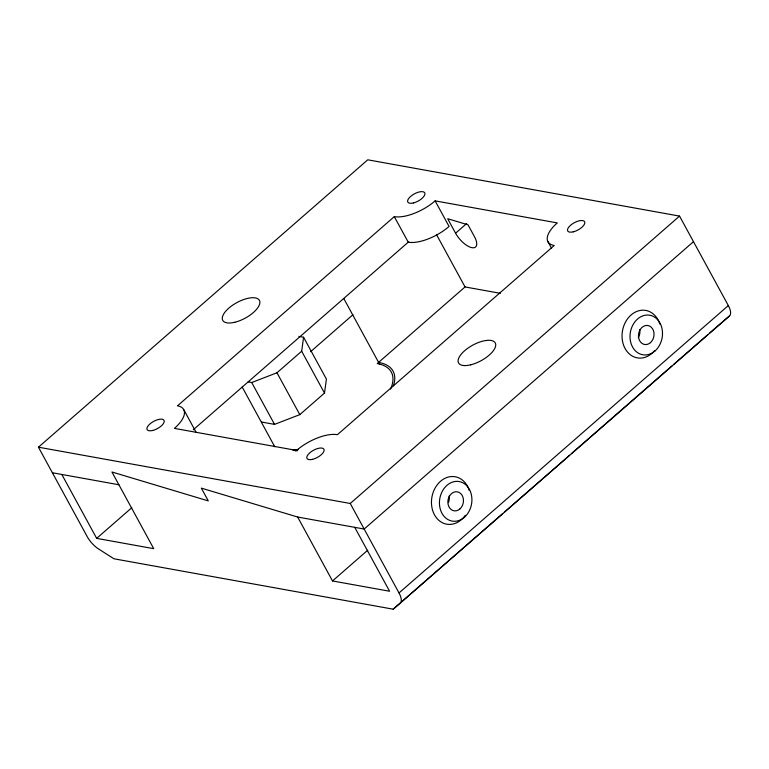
<?xml version="1.0" encoding="UTF-8"?>
<svg xmlns="http://www.w3.org/2000/svg" width="769" height="769" viewBox="0 0 769 769"><rect width="100%" height="100%" fill="white"/><g stroke="black" fill="none" stroke-linecap="round" stroke-linejoin="round"><path stroke-width="1.15" d="M261.566 422.037L274.543 424.382L299.804 414.635L324.499 393.084L301.669 351.222L303.582 337.255L298.862 336.399M324.499 393.084L326.412 379.117L303.582 337.255M393.363 385.769L393.766 384.673A74.295 31.404 -28.6 0 0 378.598 362.382M38.45 447.193L367.765 159.808L679.546 216.099L728.33 305.572A16.062 6.767 48.9 0 1 729.646 315.79L393.199 609.192L113.966 558.784L97.99 548.595A16.062 6.767 48.9 0 1 87.233 536.666L38.45 447.193L350.231 503.474L399.015 592.957A16.062 6.767 48.9 0 1 400.332 603.175M394.305 216.627L177.504 405.821A32.125 13.582 -28.6 0 1 174.419 428.381L296.584 450.432A32.125 13.582 -28.6 0 1 337.408 434.687L554.209 245.494A32.125 13.582 -28.6 0 1 557.294 222.923L435.129 200.872A32.125 13.582 -28.6 0 1 394.305 216.627L408.243 242.197A32.125 13.582 -28.6 0 0 449.067 226.442L435.129 200.872M193.25 429.804L408.724 241.774M248.176 381.876L251.713 382.52L276.975 372.773L301.669 351.222M61.818 474.454L96.673 538.367L131.816 507.703M310.628 351.664L352.981 314.694M455.584 233.209L447.673 218.713L468.013 224.817L474.444 236.621A16.062 6.767 48.9 0 1 471.983 247.695A16.062 6.767 48.9 0 1 455.584 233.209L466.725 223.481M500.321 293.316L465.043 286.943L377.233 363.583A72.286 30.549 -28.6 0 1 390.575 389.114M350.231 503.474L679.546 216.099M693.484 241.658L364.17 529.043L297.661 517.037L201.315 488.113L208.284 500.898L111.928 471.983L153.742 548.672L96.673 538.367M297.661 517.037L332.506 580.951L367.717 550.22M399.015 592.957L728.33 305.572M393.199 609.192L400.438 602.877M402.245 601.291L502.666 513.663M504.474 512.077L569.618 455.238M571.425 453.662L671.846 366.025M673.654 364.439L708.038 334.438M709.845 332.862L729.646 315.79M52.388 472.752L118.897 484.758M332.506 580.951L389.585 591.246L354.74 527.332M547.711 241.226L551.613 248.377M436.532 234.651L465.043 286.943M343.753 298.468L379.703 364.4M276.975 372.773L299.804 414.635M251.713 382.52L274.543 424.382M242.216 387.076L274.783 446.799M184.002 410.088L196.057 432.197M297.622 450.634A74.295 31.404 -28.6 0 1 295.306 450.98M449.144 495.986A9.641 7.738 -79.8 0 1 448.433 502.532M465.312 515.268A24.099 19.34 -79.8 0 1 435.667 516.758A24.099 19.34 -79.8 0 1 441.377 480.567A24.099 19.34 -79.8 0 1 469.234 490.401M639.731 329.661A9.641 7.738 -79.8 0 1 638.289 337.687M654.448 350.837A24.099 19.34 -79.8 0 1 625.447 349.174A24.099 19.34 -79.8 0 1 632.56 313.79A24.099 19.34 -79.8 0 1 659.821 324.085M298.439 449.442A72.286 30.549 -28.6 0 1 292.883 450.163M573.289 231.825A9.641 4.076 -28.6 0 0 584.69 221.866A9.641 4.076 -28.6 0 0 570.502 225.307A9.641 4.076 -28.6 0 0 573.289 231.825M413.386 202.958A9.641 4.076 -28.6 0 0 424.796 193A9.641 4.076 -28.6 0 0 410.598 196.451A9.641 4.076 -28.6 0 0 413.386 202.958M312.579 459.333A9.641 4.076 -28.6 0 0 323.989 449.375A9.641 4.076 -28.6 0 0 309.792 452.816A9.641 4.076 -28.6 0 0 312.579 459.333M152.685 430.467A9.641 4.076 -28.6 0 0 164.085 420.508A9.641 4.076 -28.6 0 0 149.897 423.959A9.641 4.076 -28.6 0 0 152.685 430.467M470.695 364.823A20.888 8.824 -28.6 0 0 495.409 343.253A20.888 8.824 -28.6 0 0 464.649 350.712A20.888 8.824 -28.6 0 0 470.695 364.823M234.853 322.249A20.888 8.824 -28.6 0 0 259.566 300.679A20.888 8.824 -28.6 0 0 228.816 308.138A20.888 8.824 -28.6 0 0 234.853 322.249M459.852 508.991A9.641 7.738 -79.8 0 0 459.285 492.506A9.641 7.738 -79.8 0 0 447.875 502.465A9.641 7.738 -79.8 0 0 459.852 508.991M464.38 517.297A20.081 16.111 -79.8 0 0 463.198 482.961A20.081 16.111 -79.8 0 0 439.435 503.695A20.081 16.111 -79.8 0 0 464.38 517.297M654.967 350.981A20.081 16.111 -79.8 0 0 653.785 316.636A20.081 16.111 -79.8 0 0 630.022 337.38A20.081 16.111 -79.8 0 0 654.967 350.981M650.439 342.666A9.641 7.738 -79.8 0 0 649.872 326.191A9.641 7.738 -79.8 0 0 638.462 336.14A9.641 7.738 -79.8 0 0 650.439 342.666"/></g></svg>
